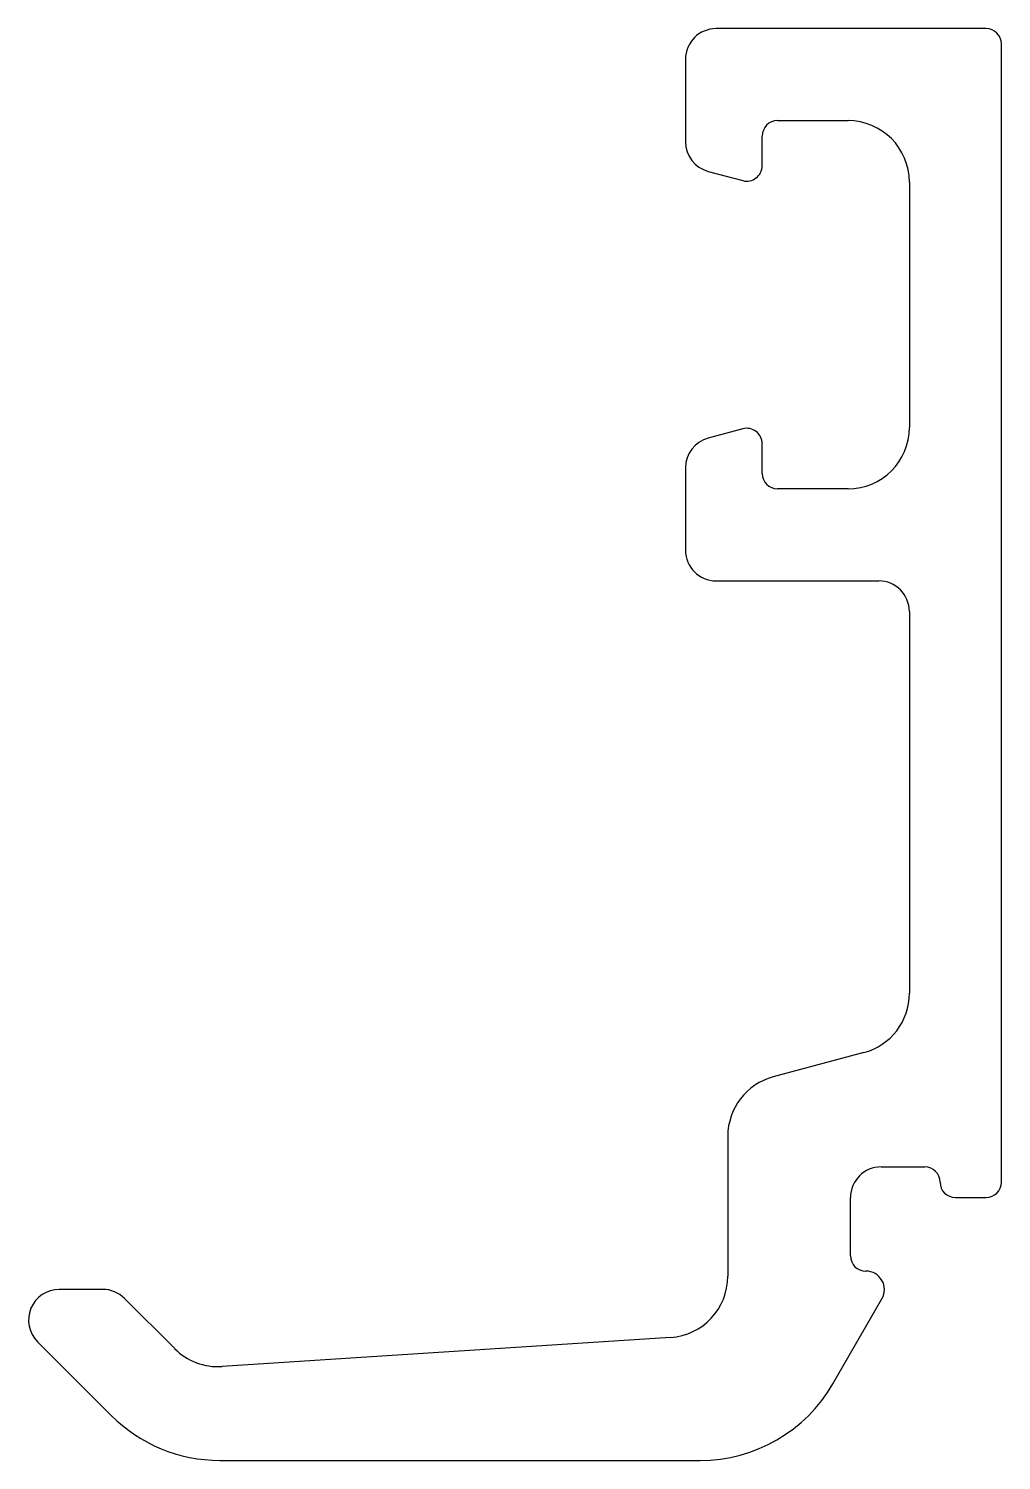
# Model space of a CAD drawing. Extents: x -6 to 9.9, y 1.9 to 25.2.
import ezdxf

# ---------------------------------------------------------------- set-up
doc = ezdxf.new("R2010")
doc.units = 0
doc.layers.add('PROFILE', color=1, linetype='CONTINUOUS')

msp = doc.modelspace()

# ---------------------------------------------------------------- linework, layer by layer
at = {"layer": 'PROFILE', "color": 7}
for p, q in [((9.655, 25.195), (5.255, 25.195)), ((9.905, 6.395), (9.905, 24.945)), ((4.755, 24.695), (4.755, 23.352)), ((6.255, 23.695), (7.405, 23.695)), ((6.005, 22.959), (6.005, 23.445)), ((5.125, 22.869), (5.69, 22.718)), ((8.405, 22.695), (8.405, 18.695)), ((5.69, 18.672), (5.125, 18.521)), ((6.005, 17.945), (6.005, 18.431)), ((4.755, 18.038), (4.755, 16.695)), ((7.405, 17.695), (6.255, 17.695)), ((5.255, 16.195), (7.905, 16.195)), ((8.405, 15.695), (8.405, 9.473)), ((7.664, 8.507), (6.186, 8.111)), ((5.445, 7.145), (5.445, 4.861)), ((7.945, 6.645), (8.655, 6.645)), ((7.445, 5.195), (7.445, 6.145)), ((9.155, 6.145), (9.655, 6.145)), ((7.698, 4.945), (7.695, 4.945)), ((-4.744, 4.648), (-5.452, 4.648)), ((-3.571, 3.682), (-4.391, 4.502)), ((7.16, 3.111), (7.958, 4.495)), ((-5.805, 3.794), (-4.604, 2.594)), ((4.509, 3.864), (-2.799, 3.391)), ((-2.837, 1.861), (4.995, 1.861))]:
    msp.add_line(p, q, dxfattribs=at)
for centre, radius, start, end in [((5.255, 24.695), 0.5, 90, 180), ((9.655, 24.945), 0.25, 0, 90), ((6.255, 23.445), 0.25, 90, 180), ((7.405, 22.695), 1, 360, 90), ((5.255, 23.352), 0.5, 180, 255), ((5.755, 22.959), 0.25, 255, 0), ((5.755, 18.431), 0.25, 360, 105), ((7.405, 18.695), 1, 270, 360), ((5.255, 18.038), 0.5, 105, 180), ((6.255, 17.945), 0.25, 180, 270), ((5.255, 16.695), 0.5, 180, 270), ((7.905, 15.695), 0.5, 0, 90), ((7.405, 9.473), 1, 285, 360), ((6.445, 7.145), 1, 105, 180), ((7.945, 6.145), 0.5, 90, 180), ((8.655, 6.395), 0.25, 360, 90), ((9.155, 6.395), 0.25, 180, 270), ((9.655, 6.395), 0.25, 270, 0), ((7.695, 5.195), 0.25, 180, 270), ((7.698, 4.645), 0.3, 330, 90), ((4.445, 4.861), 1, 273.7019, 0), ((-5.452, 4.148), 0.5, 90, 225), ((-4.744, 4.148), 0.5, 45, 90), ((-2.864, 4.389), 1, 225, 273.7019), ((4.995, 4.361), 2.5, 270, 330), ((-2.837, 4.361), 2.5, 225, 270)]:
    msp.add_arc(centre, radius, start, end, dxfattribs=at)

doc.saveas('drawing.dxf')
